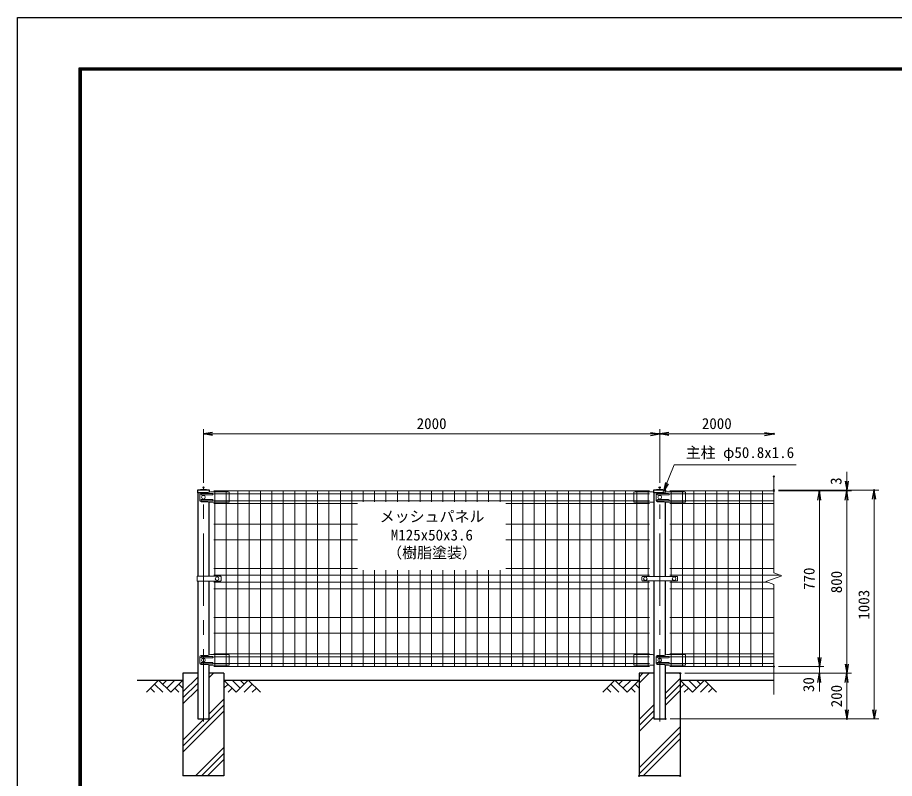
# Model space of a CAD drawing. Units: millimetres, scale not verified. Extents: x -4200 to 4200, y -2970 to 2970.
# Drawn here: x -4200 to -356, y -367 to 2970 of the extents above; entities that cross this region are included whole.
import ezdxf
from ezdxf.enums import TextEntityAlignment as Align

# ---------------------------------------------------------------- set-up
doc = ezdxf.new("R2010")
doc.units = ezdxf.units.MM
doc.header["$LTSCALE"] = 10
doc.header["$PDMODE"] = 32
doc.header["$PDSIZE"] = 5
doc.linetypes.add('USER1', pattern=[50.8, 31.75, -6.35, 6.35, -6.35])
for name, color, linetype, lineweight in [('0-1_D-STR4', 7, 'Continuous', 25), ('0-2_D-STR-DIM', 7, 'Continuous', 13), ('0-7_D-STR1', 1, 'Continuous', 25), ('0-8_D-DCR-HCH', 7, 'Continuous', 13), ('0-9_D-BMK', 2, 'USER1', 13), ('0-A_D-STR2', 7, 'Continuous', 13), ('0-B_D-STR3', 3, 'Continuous', 13), ('0-C_D-BGD', 7, 'Continuous', 25), ('0-D_D-STR-TXT', 7, 'Continuous', 13), ('0-E_D-TTL', 7, 'Continuous', 25)]:
    doc.layers.add(name, color=color, linetype=linetype, lineweight=lineweight)
doc.layers.add('0-3_0', color=7, linetype='Continuous')
doc.layers.add('0-4_Defpoints', color=7, linetype='Continuous')
doc.styles.add('ＭＳ ゴシック', font='')
doc.styles.get('ＭＳ ゴシック').set_extended_font_data('MS Gothic')

# ---------------------------------------------------------------- blocks, each defined once
blk = doc.blocks.new('_Open')
at = {"layer": '0-3_0'}
blk.add_line((-10, 1.667), (0, 0), dxfattribs=at)
blk.add_lwpolyline([(-10, -1.667), (0, 0), (-10, 0)], dxfattribs=at)

msp = doc.modelspace()

# ---------------------------------------------------------------- linework, layer by layer
at = {"layer": '0-1_D-STR4'}
for p, q in [((-3474.97, 93.98), (-3474.97, -356.02)), ((-3410.37, 93.98), (-3474.97, 93.98)), ((-3294.97, 93.98), (-3359.57, 93.98)), ((-3294.97, 93.98), (-3294.97, -356.02)), ((-1474.97, 93.98), (-1474.97, -356.02)), ((-1410.37, 93.98), (-1474.97, 93.98)), ((-1294.97, 93.98), (-1359.57, 93.98)), ((-1294.97, 93.98), (-1294.97, -356.02)), ((-3294.97, -356.02), (-3474.97, -356.02)), ((-1294.97, -356.02), (-1474.97, -356.02))]:
    msp.add_line(p, q, dxfattribs=at)
at = {"layer": '0-2_D-STR-DIM'}
for p, q in [((-3384.97, 928.98), (-3384.97, 1163.98)), ((-1384.97, 928.98), (-1384.97, 1163.98)), ((-1384.97, 928.98), (-1384.97, 1163.98)), ((-3344.97, 1143.98), (-1424.97, 1143.98)), ((-1344.97, 1143.98), (-924.97, 1143.98)), ((-564.97, 936.98), (-564.97, 976.98)), ((-884.97, 534.63), (-884.97, 956.98)), ((-864.97, 896.98), (-424.97, 896.98)), ((-864.97, 896.98), (-544.97, 896.98)), ((-864.97, 893.98), (-664.97, 893.98)), ((-864.97, 893.98), (-544.97, 893.98)), ((-864.97, 893.98), (-544.97, 893.98)), ((-564.97, 893.98), (-564.97, 896.98)), ((-684.97, 163.98), (-684.97, 853.98)), ((-564.97, 133.98), (-564.97, 853.98)), ((-564.97, 853.98), (-564.97, 813.98)), ((-444.97, -66.02), (-444.97, 856.98)), ((-920.21, 496.15), (-849.74, 521.81)), ((-849.74, 521.81), (-884.97, 534.63)), ((-884.97, 483.33), (-920.21, 496.15)), ((-884.97, 0.98), (-884.97, 483.33)), ((-684.97, 163.98), (-684.97, 203.98)), ((-864.97, 123.98), (-664.97, 123.98)), ((-864.97, 123.98), (-664.97, 123.98)), ((-684.97, 93.98), (-684.97, 123.98)), ((-1274.97, 93.98), (-664.97, 93.98)), ((-1274.97, 93.98), (-544.97, 93.98)), ((-1274.97, 93.98), (-544.97, 93.98)), ((-684.97, 53.98), (-684.97, 13.98)), ((-564.97, 53.98), (-564.97, -66.02)), ((-1339.57, -106.02), (-424.97, -106.02)), ((-1339.57, -106.02), (-544.97, -106.02))]:
    msp.add_line(p, q, dxfattribs=at)
at = {"layer": '0-4_Defpoints'}
for p in [(-1384.97, 1143.98), (-884.97, 1143.98), (-884.97, 956.98), (-3384.97, 908.98), (-1384.97, 908.98), (-884.97, 896.98), (-884.97, 896.98), (-884.97, 893.98), (-684.97, 893.98), (-564.97, 896.98), (-564.97, 893.98), (-444.97, 896.98), (-884.97, 123.98), (-684.97, 123.98), (-1294.97, 93.98), (-1359.57, -106.02), (-564.97, -106.02), (-1474.97, -356.02), (-1294.97, -356.02)]:
    msp.add_point(p, dxfattribs=at)
at = {"layer": '0-7_D-STR1'}
for p, q in [((-3358.37, 896.98), (-3411.57, 896.98)), ((-3411.57, 896.98), (-3411.57, 885.98)), ((-3365.62, 885.98), (-3411.57, 885.98)), ((-3410.37, 885.98), (-3410.37, 519.48)), ((-3358.37, 888.49), (-3358.37, 896.98)), ((-1358.37, 896.98), (-1411.57, 896.98)), ((-1411.57, 896.98), (-1411.57, 885.98)), ((-1365.62, 885.98), (-1411.57, 885.98)), ((-1410.37, 885.98), (-1410.37, 518.98)), ((-1358.37, 888.49), (-1358.37, 896.98)), ((-3359.57, 519.48), (-3359.57, 844.16)), ((-1359.57, 518.98), (-1359.57, 844.16)), ((-3410.37, 498.48), (-3410.37, -106.02)), ((-3359.57, 174.07), (-3359.57, 498.48)), ((-1410.37, 498.98), (-1410.37, -106.02)), ((-1359.57, 174.07), (-1359.57, 498.98))]:
    msp.add_line(p, q, dxfattribs=at)
for points in [[(-3410.37, -106.02), (-3359.57, -106.02), (-3359.57, 130.16)], [(-1410.37, -106.02), (-1359.57, -106.02), (-1359.57, 130.16)]]:
    msp.add_lwpolyline(points, dxfattribs=at)
for centre in [(-3384.97, 780.55), (-1384.97, 780.55)]:
    msp.add_arc(centre, 119.43, 77.13052, 102.86948, dxfattribs=at)
at = {"layer": '0-8_D-DCR-HCH'}
for p, q in [((-3474.97, 13.03), (-3410.37, 77.63)), ((-3359.57, 75.39), (-3340.99, 93.98)), ((-1474.97, 50.81), (-1431.8, 93.98)), ((-1474.97, 77.32), (-1458.32, 93.98)), ((-3581.4, 63.98), (-3634.61, 10.77)), ((-3599.14, 46.24), (-3563.5, 10.77)), ((-3581.4, 63.98), (-3528.19, 10.77)), ((-3563.66, 46.24), (-3545.92, 63.98)), ((-3545.92, 28.5), (-3510.45, 63.98)), ((-3528.19, 10.77), (-3474.97, 63.98)), ((-3492.71, 46.24), (-3474.97, 28.59)), ((-3474.97, -13.49), (-3410.37, 51.11)), ((-3241.76, 10.77), (-3294.97, 63.98)), ((-3277.24, 46.24), (-3294.97, 28.59)), ((-3224.03, 28.5), (-3259.5, 63.98)), ((-3188.55, 63.98), (-3241.76, 10.77)), ((-3206.2, 46.15), (-3224.03, 63.98)), ((-3170.81, 46.24), (-3206.45, 10.77)), ((-3188.55, 63.98), (-3135.34, 10.77)), ((-1581.4, 63.98), (-1634.61, 10.77)), ((-1599.14, 46.24), (-1563.5, 10.77)), ((-1581.4, 63.98), (-1528.19, 10.77)), ((-1563.66, 46.24), (-1545.92, 63.98)), ((-1545.92, 28.5), (-1510.45, 63.98)), ((-1528.19, 10.77), (-1474.97, 63.98)), ((-1492.71, 46.24), (-1474.97, 28.59)), ((-1359.57, 7.11), (-1294.97, 71.71)), ((-1359.57, -19.41), (-1294.97, 45.19)), ((-1241.76, 10.77), (-1294.97, 63.98)), ((-1277.24, 46.24), (-1294.97, 28.59)), ((-1224.03, 28.5), (-1259.5, 63.98)), ((-1188.55, 63.98), (-1241.76, 10.77)), ((-1206.2, 46.15), (-1224.03, 63.98)), ((-1170.81, 46.24), (-1206.45, 10.77)), ((-1188.55, 63.98), (-1135.34, 10.77)), ((-3616.87, 28.5), (-3599.05, 10.77)), ((-3510.45, 28.5), (-3492.63, 10.77)), ((-3474.97, -40.01), (-3410.37, 24.59)), ((-3259.5, 28.5), (-3277.32, 10.77)), ((-3153.08, 28.5), (-3170.89, 10.77)), ((-1616.87, 28.5), (-1599.05, 10.77)), ((-1510.45, 28.5), (-1492.63, 10.77)), ((-1359.57, -45.93), (-1294.97, 18.67)), ((-1259.5, 28.5), (-1277.32, 10.77)), ((-1153.08, 28.5), (-1170.89, 10.77)), ((-3359.57, -83.7), (-3294.97, -19.1)), ((-3474.97, -225.62), (-3294.97, -45.62)), ((-3474.97, -252.14), (-3294.97, -72.14)), ((-1474.97, -108.29), (-1410.37, -43.69)), ((-1474.97, -134.81), (-1410.37, -70.21)), ((-3474.97, -199.1), (-3381.89, -106.02)), ((-1474.97, -161.33), (-1410.37, -96.73)), ((-1474.97, -320.42), (-1294.97, -140.42)), ((-1474.97, -346.94), (-1294.97, -166.94)), ((-1457.54, -356.02), (-1294.97, -193.46)), ((-3419.76, -356.02), (-3294.97, -231.24)), ((-3393.24, -356.02), (-3294.97, -257.75)), ((-3366.73, -356.02), (-3294.97, -284.27)), ((-1298.44, -356.02), (-1294.97, -352.56))]:
    msp.add_line(p, q, dxfattribs=at)
at = {"layer": '0-9_D-BMK'}
for p, q in [((-3384.97, -118.02), (-3384.97, 908.98)), ((-1384.97, -118.02), (-1384.97, 908.98))]:
    msp.add_line(p, q, dxfattribs=at)
at = {"layer": '0-A_D-STR2'}
for p, q in [((-1429.97, 893.98), (-3339.97, 893.98)), ((-3334.97, 519.48), (-3334.97, 893.98)), ((-3284.97, 123.98), (-3284.97, 893.98)), ((-3234.97, 123.98), (-3234.97, 893.98)), ((-3184.97, 123.98), (-3184.97, 893.98)), ((-3134.97, 123.98), (-3134.97, 893.98)), ((-3084.97, 123.98), (-3084.97, 893.98)), ((-3034.97, 123.98), (-3034.97, 893.98)), ((-2984.97, 123.98), (-2984.97, 893.98)), ((-2934.97, 123.98), (-2934.97, 893.98)), ((-2884.97, 123.98), (-2884.97, 893.98)), ((-2834.97, 123.98), (-2834.97, 893.98)), ((-2784.97, 123.98), (-2784.97, 893.98)), ((-2734.97, 123.98), (-2734.97, 893.98)), ((-2684.97, 845.98), (-2684.97, 893.98)), ((-2634.97, 845.98), (-2634.97, 893.98)), ((-2584.97, 845.98), (-2584.97, 893.98)), ((-2534.97, 845.98), (-2534.97, 893.98)), ((-2484.97, 845.98), (-2484.97, 893.98)), ((-2434.97, 845.98), (-2434.97, 893.98)), ((-2384.97, 845.98), (-2384.97, 893.98)), ((-2334.97, 845.98), (-2334.97, 893.98)), ((-2284.97, 845.98), (-2284.97, 893.98)), ((-2234.97, 845.98), (-2234.97, 893.98)), ((-2184.97, 845.98), (-2184.97, 893.98)), ((-2134.97, 845.98), (-2134.97, 893.98)), ((-2084.97, 845.98), (-2084.97, 893.98)), ((-2034.97, 123.98), (-2034.97, 893.98)), ((-1984.97, 123.98), (-1984.97, 893.98)), ((-1934.97, 123.98), (-1934.97, 893.98)), ((-1884.97, 123.98), (-1884.97, 893.98)), ((-1834.97, 123.98), (-1834.97, 893.98)), ((-1784.97, 123.98), (-1784.97, 893.98)), ((-1734.97, 123.98), (-1734.97, 893.98)), ((-1684.97, 123.98), (-1684.97, 893.98)), ((-1634.97, 123.98), (-1634.97, 893.98)), ((-1584.97, 123.98), (-1584.97, 893.98)), ((-1534.97, 123.98), (-1534.97, 893.98)), ((-1484.97, 123.98), (-1484.97, 893.98)), ((-1434.97, 518.98), (-1434.97, 893.98)), ((-1339.97, 893.98), (-884.97, 893.98)), ((-1334.97, 518.98), (-1334.97, 893.98)), ((-1284.97, 123.98), (-1284.97, 893.98)), ((-1234.97, 123.98), (-1234.97, 893.98)), ((-1184.97, 123.98), (-1184.97, 893.98)), ((-1134.97, 123.98), (-1134.97, 893.98)), ((-1084.97, 123.98), (-1084.97, 893.98)), ((-1034.97, 123.98), (-1034.97, 893.98)), ((-984.97, 123.98), (-984.97, 893.98)), ((-934.97, 123.98), (-934.97, 893.98)), ((-1429.97, 880.88), (-3339.97, 880.88)), ((-1429.97, 851.08), (-3339.97, 851.08)), ((-1339.97, 880.88), (-884.97, 880.88)), ((-1339.97, 851.08), (-884.97, 851.08)), ((-2709.97, 839.22), (-3339.97, 839.22)), ((-1429.97, 839.22), (-2059.97, 839.22)), ((-1339.97, 839.22), (-884.97, 839.22)), ((-2709.97, 747.98), (-3339.97, 747.98)), ((-1429.97, 747.98), (-2059.97, 747.98)), ((-1339.97, 747.98), (-884.97, 747.98)), ((-2709.97, 678.98), (-3339.97, 678.98)), ((-1429.97, 678.98), (-2059.97, 678.98)), ((-1339.97, 678.98), (-884.97, 678.98)), ((-2709.97, 553.98), (-3339.97, 553.98)), ((-2684.97, 123.98), (-2684.97, 545.98)), ((-2634.97, 123.98), (-2634.97, 545.98)), ((-2584.97, 123.98), (-2584.97, 545.98)), ((-2534.97, 123.98), (-2534.97, 545.98)), ((-2484.97, 123.98), (-2484.97, 545.98)), ((-2434.97, 123.98), (-2434.97, 545.98)), ((-2384.97, 123.98), (-2384.97, 545.98)), ((-2334.97, 123.98), (-2334.97, 545.98)), ((-2284.97, 123.98), (-2284.97, 545.98)), ((-2234.97, 123.98), (-2234.97, 545.98)), ((-2184.97, 123.98), (-2184.97, 545.98)), ((-2134.97, 123.98), (-2134.97, 545.98)), ((-2084.97, 123.98), (-2084.97, 545.98)), ((-1429.97, 553.98), (-2059.97, 553.98)), ((-1339.97, 553.98), (-884.97, 553.98)), ((-1429.97, 523.98), (-3339.97, 523.98)), ((-1339.97, 523.98), (-855.71, 523.98)), ((-1429.97, 493.98), (-3339.97, 493.98)), ((-1429.97, 463.98), (-3339.97, 463.98)), ((-3334.97, 123.98), (-3334.97, 498.48)), ((-1434.97, 123.98), (-1434.97, 498.98)), ((-1339.97, 493.98), (-914.24, 493.98)), ((-1339.97, 463.98), (-884.97, 463.98)), ((-1334.97, 123.98), (-1334.97, 498.98)), ((-1429.97, 338.98), (-3339.97, 338.98)), ((-1339.97, 338.98), (-884.97, 338.98)), ((-1429.97, 269.98), (-3339.97, 269.98)), ((-1339.97, 269.98), (-884.97, 269.98)), ((-1429.97, 178.74), (-3339.97, 178.74)), ((-1429.97, 166.88), (-3339.97, 166.88)), ((-1339.97, 178.74), (-884.97, 178.74)), ((-1339.97, 166.88), (-884.97, 166.88)), ((-1429.97, 137.08), (-3339.97, 137.08)), ((-1429.97, 123.98), (-3339.97, 123.98)), ((-1339.97, 137.08), (-884.97, 137.08)), ((-1339.97, 123.98), (-884.97, 123.98))]:
    msp.add_line(p, q, dxfattribs=at)
at = {"layer": '0-B_D-STR3'}
for p, q in [((-3365.62, 885.98), (-3395.46, 885.98)), ((-3354.06, 889.98), (-3365.62, 885.98)), ((-3276.97, 889.98), (-3354.06, 889.98)), ((-3276.97, 889.98), (-3271.97, 888.98)), ((-3271.97, 888.98), (-3271.97, 845.16)), ((-1492.97, 889.98), (-1497.97, 888.98)), ((-1497.97, 888.98), (-1497.97, 845.16)), ((-1492.97, 889.98), (-1415.89, 889.98)), ((-1415.89, 889.98), (-1411.57, 888.49)), ((-1365.62, 885.98), (-1395.46, 885.98)), ((-1354.06, 889.98), (-1365.62, 885.98)), ((-1276.97, 889.98), (-1354.06, 889.98)), ((-1276.97, 889.98), (-1271.97, 888.98)), ((-1271.97, 888.98), (-1271.97, 845.16)), ((-3400.46, 880.98), (-3400.46, 850.98)), ((-3365.62, 845.98), (-3395.46, 845.98)), ((-3345.97, 881.98), (-3393.39, 881.98)), ((-3345.97, 875.98), (-3393.39, 875.98)), ((-3345.97, 855.98), (-3393.39, 855.98)), ((-3345.97, 849.98), (-3393.39, 849.98)), ((-3360.37, 844.16), (-3365.62, 845.98)), ((-1400.46, 880.98), (-1400.46, 850.98)), ((-1365.62, 845.98), (-1395.46, 845.98)), ((-1345.97, 881.98), (-1393.39, 881.98)), ((-1345.97, 875.98), (-1393.39, 875.98)), ((-1345.97, 855.98), (-1393.39, 855.98)), ((-1345.97, 849.98), (-1393.39, 849.98)), ((-1360.37, 844.16), (-1365.62, 845.98)), ((-3360.37, 844.16), (-3272.97, 844.16)), ((-1410.37, 844.16), (-1496.97, 844.16)), ((-1360.37, 844.16), (-1272.97, 844.16)), ((-3412.67, 519.48), (-3309.99, 519.48)), ((-3412.67, 519.48), (-3412.67, 498.48)), ((-3307.99, 517.48), (-3307.99, 500.48)), ((-1463.47, 515.98), (-1463.47, 501.98)), ((-1460.47, 518.98), (-1309.47, 518.98)), ((-1306.47, 515.98), (-1306.47, 501.98)), ((-3412.67, 498.48), (-3309.99, 498.48)), ((-1460.47, 498.98), (-1309.47, 498.98)), ((-3400.46, 166.98), (-3400.46, 136.98)), ((-3365.62, 171.98), (-3395.46, 171.98)), ((-3345.97, 167.98), (-3393.39, 167.98)), ((-3345.97, 161.98), (-3393.39, 161.98)), ((-3354.06, 175.98), (-3365.62, 171.98)), ((-3276.97, 175.98), (-3354.06, 175.98)), ((-3276.97, 175.98), (-3271.97, 174.98)), ((-3271.97, 174.98), (-3271.97, 131.16)), ((-1492.97, 175.98), (-1497.97, 174.98)), ((-1497.97, 174.98), (-1497.97, 131.16)), ((-1492.97, 175.98), (-1415.89, 175.98)), ((-1415.89, 175.98), (-1410.37, 174.07)), ((-1400.46, 166.98), (-1400.46, 136.98)), ((-1365.62, 171.98), (-1395.46, 171.98)), ((-1345.97, 167.98), (-1393.39, 167.98)), ((-1345.97, 161.98), (-1393.39, 161.98)), ((-1354.06, 175.98), (-1365.62, 171.98)), ((-1276.97, 175.98), (-1354.06, 175.98)), ((-1276.97, 175.98), (-1271.97, 174.98)), ((-1271.97, 174.98), (-1271.97, 131.16)), ((-3365.62, 131.98), (-3395.46, 131.98)), ((-3345.97, 141.98), (-3393.39, 141.98)), ((-3345.97, 135.98), (-3393.39, 135.98)), ((-3360.37, 130.16), (-3365.62, 131.98)), ((-3360.37, 130.16), (-3272.97, 130.16)), ((-1410.37, 130.16), (-1496.97, 130.16)), ((-1365.62, 131.98), (-1395.46, 131.98)), ((-1345.97, 141.98), (-1393.39, 141.98)), ((-1345.97, 135.98), (-1393.39, 135.98)), ((-1360.37, 130.16), (-1365.62, 131.98)), ((-1360.37, 130.16), (-1272.97, 130.16))]:
    msp.add_line(p, q, dxfattribs=at)
for centre in [(-3384.97, 865.98), (-1384.97, 865.98), (-3324.97, 508.98), (-1447.97, 508.98), (-1321.97, 508.98), (-3384.97, 151.98), (-1384.97, 151.98)]:
    msp.add_circle(centre, 8, dxfattribs=at)
for centre, radius, start, end in [((-3395.46, 880.98), 5, 90, 180), ((-1395.46, 880.98), 5, 90, 180), ((-3395.46, 850.98), 5, 180, 270), ((-3393.39, 878.98), 3, 90, 270), ((-3393.39, 852.98), 3, 90, 270), ((-3345.97, 878.98), 3, 270, 90), ((-3345.97, 852.98), 3, 270, 90), ((-1395.46, 850.98), 5, 180, 270), ((-1393.39, 878.98), 3, 90, 270), ((-1393.39, 852.98), 3, 90, 270), ((-1345.97, 878.98), 3, 270, 90), ((-1345.97, 852.98), 3, 270, 90), ((-3272.97, 845.16), 1, 270, 0), ((-1496.97, 845.16), 1, 180, 270), ((-1272.97, 845.16), 1, 270, 0), ((-3309.99, 517.48), 2, 0, 90), ((-3309.99, 500.48), 2, 270, 0), ((-1460.47, 515.98), 3, 90, 180), ((-1460.47, 501.98), 3, 180, 270), ((-1309.47, 515.98), 3, 0, 90), ((-1309.47, 501.98), 3, 270, 0), ((-3395.46, 166.98), 5, 90, 180), ((-3393.39, 164.98), 3, 90, 270), ((-3345.97, 164.98), 3, 270, 90), ((-1395.46, 166.98), 5, 90, 180), ((-1393.39, 164.98), 3, 90, 270), ((-1345.97, 164.98), 3, 270, 90), ((-3395.46, 136.98), 5, 180, 270), ((-3393.39, 138.98), 3, 90, 270), ((-3345.97, 138.98), 3, 270, 90), ((-3272.97, 131.16), 1, 270, 0), ((-1496.97, 131.16), 1, 180, 270), ((-1395.46, 136.98), 5, 180, 270), ((-1393.39, 138.98), 3, 90, 270), ((-1345.97, 138.98), 3, 270, 90), ((-1272.97, 131.16), 1, 270, 0)]:
    msp.add_arc(centre, radius, start, end, dxfattribs=at)
at = {"layer": '0-C_D-BGD'}
for p, q in [((-3674.97, 63.98), (-3474.97, 63.98)), ((-3294.97, 63.98), (-1474.97, 63.98)), ((-1294.97, 63.98), (-884.97, 63.98))]:
    msp.add_line(p, q, dxfattribs=at)
at = {"layer": '0-D_D-STR-TXT'}
msp.add_lwpolyline([(-787.46, 1007.71), (-1322.14, 1007.71), (-1367.63, 892.76)], dxfattribs=at)
at = {"layer": '0-E_D-TTL', "color": 2}
msp.add_lwpolyline([(-4200, 2970), (4200, 2970), (4200, -2970), (-4200, -2970)], close=True, dxfattribs=at)
at = {"layer": '0-E_D-TTL'}
for points in [[(-3930, 2750), (3930, 2750), (3930, -2750), (-3930, -2750)], [(-3927.5, 2747.5), (3927.5, 2747.5), (3927.5, -2747.5), (-3927.5, -2747.5)], [(-3925, 2745), (3925, 2745), (3925, -2745), (-3925, -2745)], [(-3922.5, 2742.5), (3922.5, 2742.5), (3922.5, -2742.5), (-3922.5, -2742.5)], [(-3920, 2740), (3920, 2740), (3920, -2740), (-3920, -2740)]]:
    msp.add_lwpolyline(points, close=True, dxfattribs=at)

# ---------------------------------------------------------------- block references
at = {"layer": '0-2_D-STR-DIM', "xscale": 4, "yscale": 4}
for p, rotation in [((-3384.97, 1143.98), 180), ((-1384.97, 1143.98), 180), ((-564.97, 896.98), 270), ((-684.97, 893.98), 90), ((-564.97, 893.98), 90), ((-564.97, 893.98), 90), ((-444.97, 896.98), 90), ((-684.97, 123.98), 270), ((-684.97, 123.98), 270), ((-564.97, 93.98), 270), ((-684.97, 93.98), 90), ((-564.97, 93.98), 90), ((-564.97, -106.02), 270), ((-444.97, -106.02), 270)]:
    msp.add_blockref('_Open', p, dxfattribs=dict(at, rotation=rotation))
for p in [(-1384.97, 1143.98), (-884.97, 1143.98)]:
    msp.add_blockref('_Open', p, dxfattribs=at)
at = {"layer": '0-D_D-STR-TXT', "xscale": 4, "yscale": 4, "rotation": 248.409}
msp.add_blockref('_Open', (-1368.36, 890.9), dxfattribs=at)

# ---------------------------------------------------------------- texts
at = {"layer": '0-2_D-STR-DIM', "style": 'ＭＳ ゴシック'}
for p in [(-2450.22, 1150.73), (-1200.22, 1150.73)]:
    msp.add_text('2000', height=48.09, dxfattribs=at).set_placement(p, align=Align.BOTTOM_LEFT)
for s, p in [('3', (-573.64, 920.28)), ('770', (-691.72, 459.48)), ('800', (-571.72, 445.1)), ('1003', (-451.72, 329.23)), ('30', (-693.88, 11.51)), ('200', (-571.72, -55.02))]:
    msp.add_text(s, height=48.09, rotation=90, dxfattribs=at).set_placement(p, align=Align.BOTTOM_LEFT)
at = {"layer": '0-D_D-STR-TXT', "style": 'ＭＳ ゴシック'}
for s, p in [('主柱 φ50.8x1.6', (-1271.21, 1023.72)), ('メッシュパネル', (-2612.39, 743.38)), ('M125x50x3.6', (-2563.65, 661.98)), ('（樹脂塗装）', (-2579.9, 584.65))]:
    msp.add_text(s, height=48.09, dxfattribs=at).set_placement(p, align=Align.BOTTOM_LEFT)

doc.saveas('drawing.dxf')
